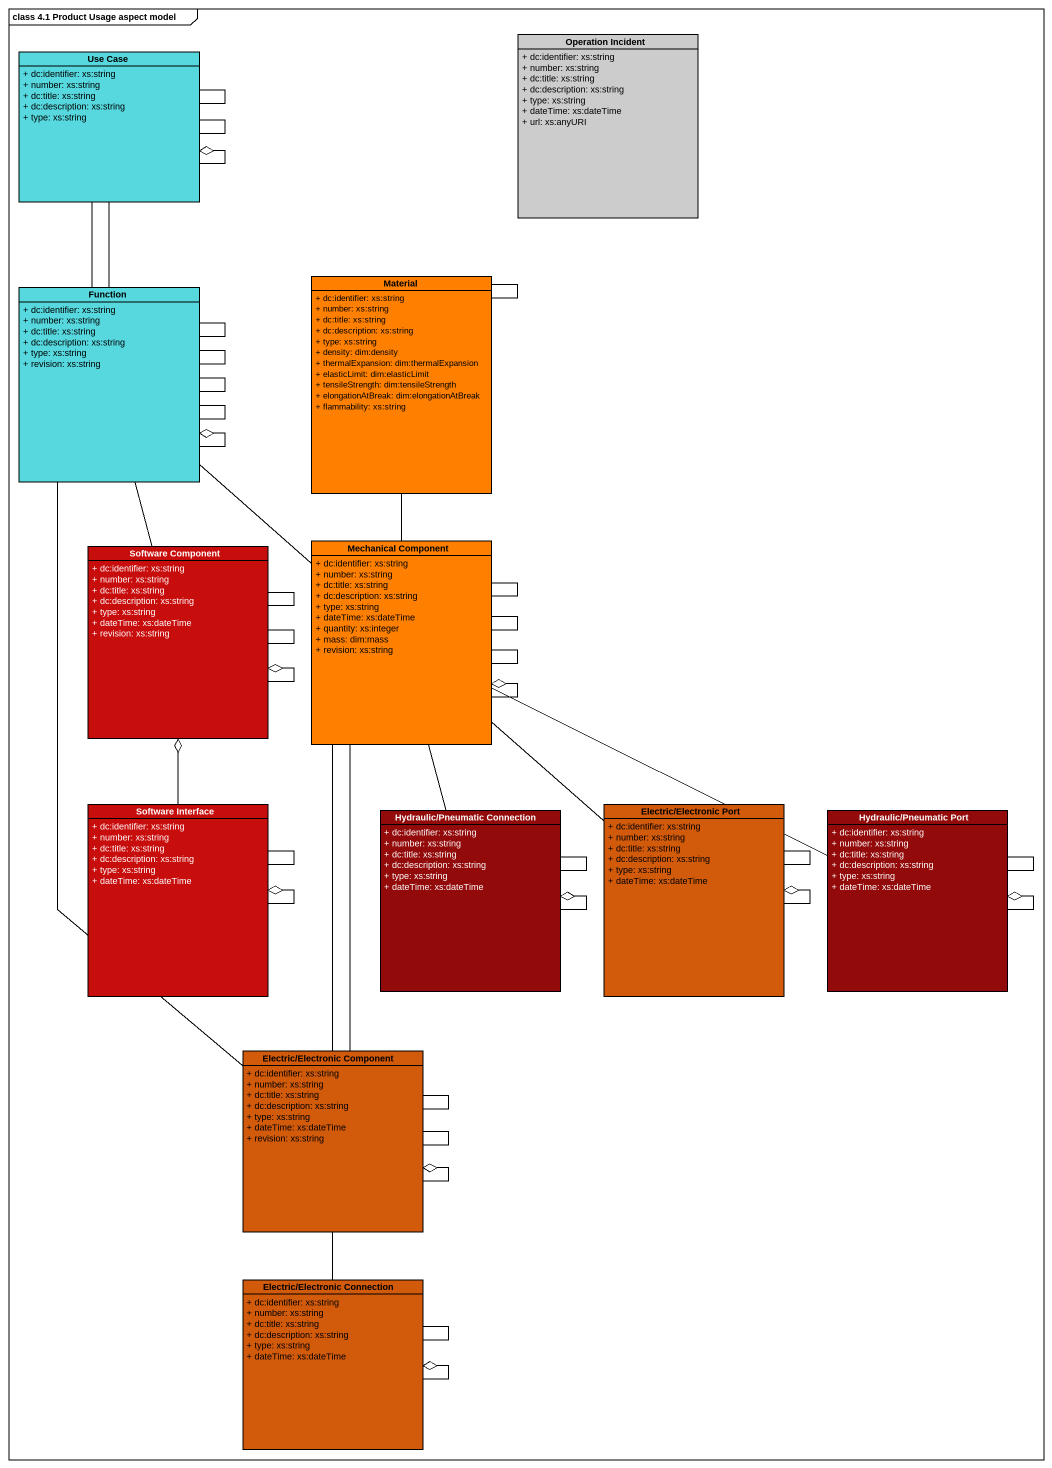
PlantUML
@startuml
mainframe class 4.1 Product Usage aspect model
hide circle
hide empty members
skinparam classAttributeIconSize 0
class "Operation Incident" as Operation_Incident #CCCCCC {
  + dc:identifier: xs:string
  + number: xs:string
  + dc:title: xs:string
  + dc:description: xs:string
  + type: xs:string
  + dateTime: xs:dateTime
  + url: xs:anyURI
}
class "Use Case" as Use_Case #56D8DE {
  + dc:identifier: xs:string
  + number: xs:string
  + dc:title: xs:string
  + dc:description: xs:string
  + type: xs:string
}
class Function #56D8DE {
  + dc:identifier: xs:string
  + number: xs:string
  + dc:title: xs:string
  + dc:description: xs:string
  + type: xs:string
  + revision: xs:string
}
class Material #FF8000 {
  + dc:identifier: xs:string
  + number: xs:string
  + dc:title: xs:string
  + dc:description: xs:string
  + type: xs:string
  + density: dim:density
  + thermalExpansion: dim:thermalExpansion
  + elasticLimit: dim:elasticLimit
  + tensileStrength: dim:tensileStrength
  + elongationAtBreak: dim:elongationAtBreak
  + flammability: xs:string
}
class "Software Component" as Software_Component #C80D0D {
  + dc:identifier: xs:string
  + number: xs:string
  + dc:title: xs:string
  + dc:description: xs:string
  + type: xs:string
  + dateTime: xs:dateTime
  + revision: xs:string
}
class "Mechanical Component" as Mechanical_Component #FF8000 {
  + dc:identifier: xs:string
  + number: xs:string
  + dc:title: xs:string
  + dc:description: xs:string
  + type: xs:string
  + dateTime: xs:dateTime
  + quantity: xs:integer
  + mass: dim:mass
  + revision: xs:string
}
class "Software Interface" as Software_Interface #C80D0D {
  + dc:identifier: xs:string
  + number: xs:string
  + dc:title: xs:string
  + dc:description: xs:string
  + type: xs:string
  + dateTime: xs:dateTime
}
class "Electric/Electronic Port" as Electric_Electronic_Port #D25A0B {
  + dc:identifier: xs:string
  + number: xs:string
  + dc:title: xs:string
  + dc:description: xs:string
  + type: xs:string
  + dateTime: xs:dateTime
}
class "Hydraulic/Pneumatic Connection" as Hydraulic_Pneumatic #920A0A {
  + dc:identifier: xs:string
  + number: xs:string
  + dc:title: xs:string
  + dc:description: xs:string
  + type: xs:string
  + dateTime: xs:dateTime
}
class "Hydraulic/Pneumatic Port" as Hydraulic_Pneumatic_Port #920A0A {
  + dc:identifier: xs:string
  + number: xs:string
  + dc:title: xs:string
  + dc:description: xs:string
  + type: xs:string
  + dateTime: xs:dateTime
}
class "Electric/Electronic Component" as Electric_Electronic #D25A0B {
  + dc:identifier: xs:string
  + number: xs:string
  + dc:title: xs:string
  + dc:description: xs:string
  + type: xs:string
  + dateTime: xs:dateTime
  + revision: xs:string
}
class "Electric/Electronic Connection" as Electric_Electronic_2 #D25A0B {
  + dc:identifier: xs:string
  + number: xs:string
  + dc:title: xs:string
  + dc:description: xs:string
  + type: xs:string
  + dateTime: xs:dateTime
}
Use_Case -- Use_Case
Use_Case -- Use_Case
Use_Case --o Use_Case
Function -up- Use_Case
Function -up- Use_Case
Function -- Function
Function -- Function
Function -- Function
Function -- Function
Function --o Function
Material -- Material
Software_Component -up- Function
Software_Component -- Software_Component
Software_Component -- Software_Component
Software_Component --o Software_Component
Mechanical_Component -up- Function
Mechanical_Component -up- Material
Mechanical_Component -- Mechanical_Component
Mechanical_Component -- Mechanical_Component
Mechanical_Component -- Mechanical_Component
Mechanical_Component --o Mechanical_Component
Software_Interface -up-o Software_Component
Software_Interface -- Software_Interface
Software_Interface --o Software_Interface
Electric_Electronic_Port -up- Mechanical_Component
Electric_Electronic_Port -- Electric_Electronic_Port
Electric_Electronic_Port --o Electric_Electronic_Port
Hydraulic_Pneumatic -up- Mechanical_Component
Hydraulic_Pneumatic -- Hydraulic_Pneumatic
Hydraulic_Pneumatic --o Hydraulic_Pneumatic
Hydraulic_Pneumatic_Port -left- Mechanical_Component
Hydraulic_Pneumatic_Port -- Hydraulic_Pneumatic_Port
Hydraulic_Pneumatic_Port --o Hydraulic_Pneumatic_Port
Electric_Electronic -up- Function
Electric_Electronic -up- Mechanical_Component
Electric_Electronic -up- Mechanical_Component
Electric_Electronic -- Electric_Electronic
Electric_Electronic -- Electric_Electronic
Electric_Electronic --o Electric_Electronic
Electric_Electronic_2 -up- Electric_Electronic
Electric_Electronic_2 -- Electric_Electronic_2
Electric_Electronic_2 --o Electric_Electronic_2
@enduml
